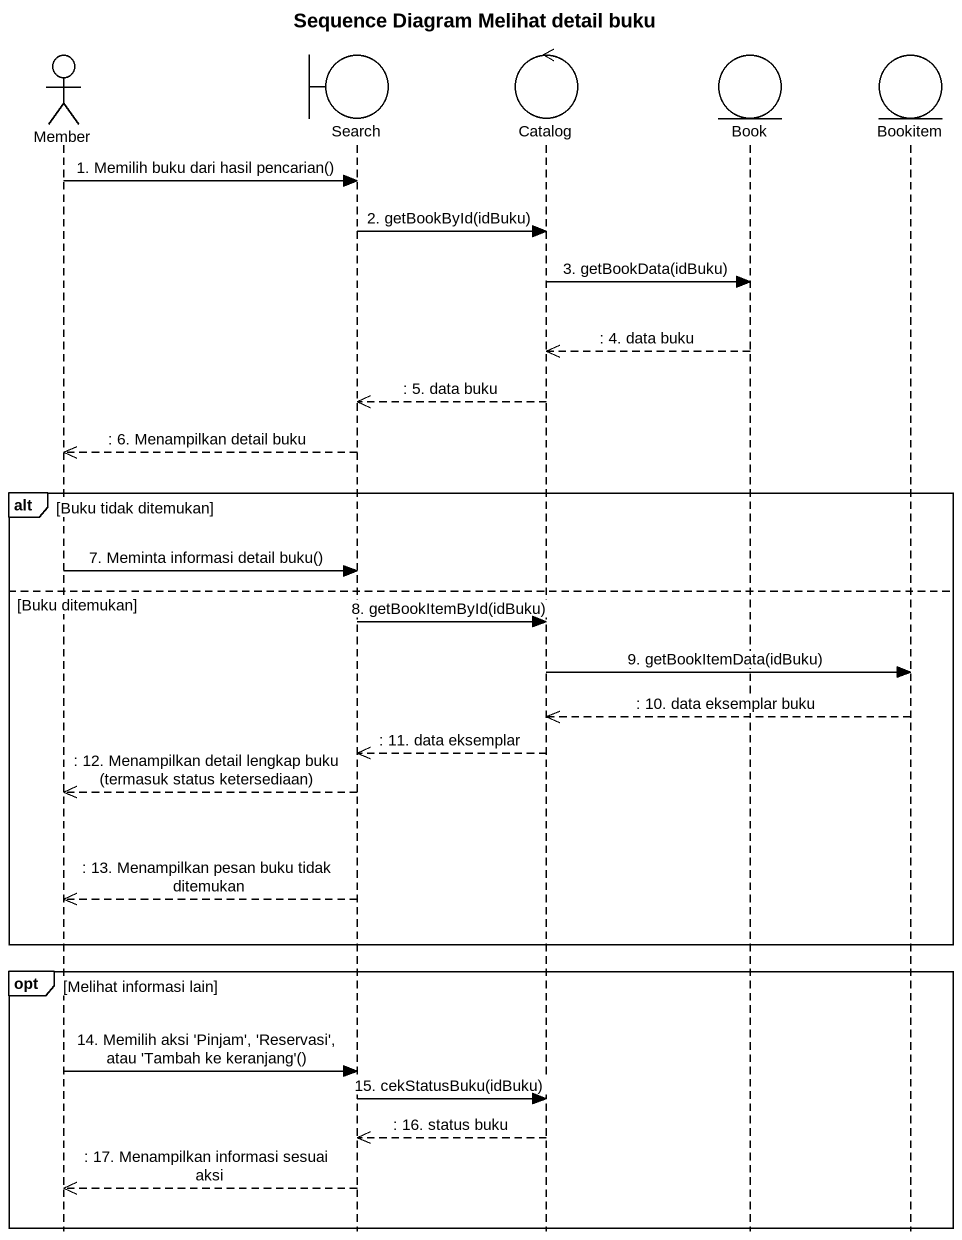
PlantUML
@startuml
title Sequence Diagram Melihat detail buku
hide footbox
actor Member
boundary Search
control Catalog
entity Book
entity Bookitem

Member -> Search : 1. Memilih buku dari hasil pencarian()
Search -> Catalog : 2. getBookById(idBuku)
Catalog -> Book : 3. getBookData(idBuku)
Book -->> Catalog : : 4. data buku
Catalog -->> Search : : 5. data buku
Search -->> Member : : 6. Menampilkan detail buku
alt Buku tidak ditemukan
  Member -> Search : 7. Meminta informasi detail buku()
else Buku ditemukan
  Search -> Catalog : 8. getBookItemById(idBuku)
  Catalog -> Bookitem : 9. getBookItemData(idBuku)
  Bookitem -->> Catalog : : 10. data eksemplar buku
  Catalog -->> Search : : 11. data eksemplar
  Search -->> Member : : 12. Menampilkan detail lengkap buku (termasuk status ketersediaan)
  Search -->> Member : : 13. Menampilkan pesan buku tidak ditemukan
end
opt Melihat informasi lain
  Member -> Search : 14. Memilih aksi 'Pinjam', 'Reservasi', atau 'Tambah ke keranjang'()
  Search -> Catalog : 15. cekStatusBuku(idBuku)
  Catalog -->> Search : : 16. status buku
  Search -->> Member : : 17. Menampilkan informasi sesuai aksi
end
@enduml
